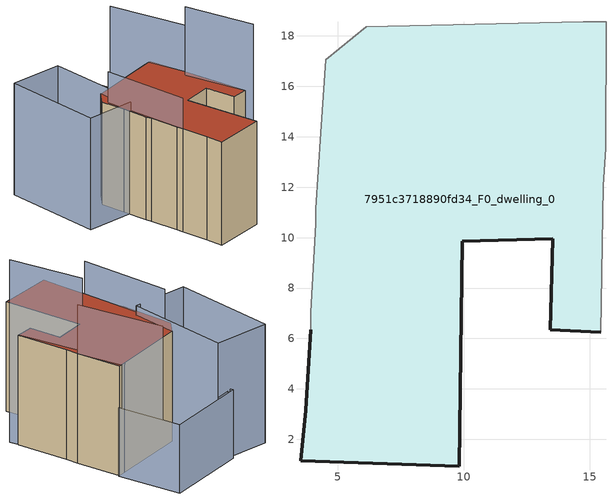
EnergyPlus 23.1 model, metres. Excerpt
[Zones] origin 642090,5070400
7951c3718890fd34_F0_dwelling_0
 floor ground (EU_floor_Construction): 15.64,18.55 15.64,13.55 15.54,12.05 15.44,6.24 13.44,6.34 13.54,9.95 9.94,9.85 9.83,0.94 3.53,1.14 3.73,3.14 3.93,6.35 3.93,7.05 4.13,10.55 4.13,11.15 4.33,14.15 4.53,17.05 6.14,18.35 14.74,18.55 z0
 wall outside (EU_wall_Construction): 3.93,6.35 3.73,3.14 3.53,1.14 9.83,0.94 9.94,9.85 13.54,9.95 13.44,6.34 15.44,6.24 z0:12
 wall adiabatic (EU_wall_Construction): 15.44,6.24 15.54,12.05 15.64,13.55 15.64,18.55 14.74,18.55 6.14,18.35 4.53,17.05 4.33,14.15 4.13,11.15 4.13,10.55 3.93,7.05 3.93,6.35 z0:12
 roof outside (EU_roof_Construction): 15.44,6.24 15.54,12.05 15.64,13.55 15.64,18.55 14.74,18.55 6.14,18.35 4.53,17.05 4.33,14.15 4.13,11.15 4.13,10.55 3.93,7.05 3.93,6.35 3.73,3.14 3.53,1.14 9.83,0.94 9.94,9.85 13.54,9.95 13.44,6.34 z12
shading: 15.44,5.24 14.89,13.57 z0:20; 4.76,16.47 3.93,6.35 z0:15.6; 15.64,13.55 15.03,23.26 z0:17.4; -1.18,14.62 1.29,26.12 / 1.29,26.12 7.52,24.79 / 7.52,24.79 5.05,13.28 / 5.05,13.28 -1.18,14.62 z0:13; 15.78,18.55 6.14,18.35 / 6.14,18.35 5.99,25.52 / 5.99,25.52 15.64,25.72 / 15.64,25.72 15.78,18.55 z0:7.5; 8.04,25.12 1.15,24.88 z0:7.3
[Building]
EU S2 Campaign: North Axis=0; Terrain=City; Solar Distribution=FullExterior
[Site:Location]
Lyon-Bron: Latitude=45.75; Longitude=5; Time Zone=1; Elevation=198
[SizingPeriod:WeatherFileDays]
AnnualSizingPeriod: Begin Month=1; Begin Day of Month=1; End Month=12; End Day of Month=31; Day of Week for Start Day=Monday; Use Weather File Daylight Saving Period=No; Use Weather File Rain and Snow Indicators=No
[MATERIAL]
EU_InternalMass_Material: Roughness=MediumRough; Thickness=0.1; Conductivity=1; Density=1800; Specific Heat=900; Thermal Absorptance=0.9; Solar Absorptance=0.7; Visible Absorptance=0.7
[MATERIAL:NOMASS] Roughness=MediumRough; Thermal Absorptance=0.9; Solar Absorptance=0.7; Visible Absorptance=0.7
Name | Thermal Resistance
EU_wall_NoMass | 0.503714
EU_roof_NoMass | 0.959371
EU_floor_NoMass | 0.347222
[CONSTRUCTION]
EU_wall_Construction: EU_wall_NoMass
EU_roof_Construction: EU_roof_NoMass
EU_floor_Construction: EU_floor_NoMass
EU_InternalMass_Construction: EU_InternalMass_Material
[ZONE]
7951c3718890fd34_F0_dwelling_0: Type=1; Multiplier=1; Ceiling Height=autocalculate; Volume=1871.11; Floor Area=autocalculate; Part of Total Floor Area=Yes
[INTERNALMASS]
7951c3718890fd34_F0_dwelling_0_EU_InternalMass: Construction=EU_InternalMass_Construction; Zone or ZoneList=7951c3718890fd34_F0_dwelling_0; Surface Area=155.926
[OTHEREQUIPMENT]
EU_Step8_InternalGain_7951c3718890fd34_F0_dwelling_0_f000: Fuel Type=Electricity; Zone or ZoneList or Space or SpaceList=7951c3718890fd34_F0_dwelling_0; Schedule=EU_Step8_GainSchedule_7951c3718890fd34_F0_dwelling_0_f000; Design Level Calculation Method=Watts/Area; Power per Zone Floor Area=1; Fraction Latent=0; Fraction Radiant=0; Fraction Lost=0; Carbon Dioxide Generation Rate=0; EndUse Subcategory=EU_Step8_InternalGains
[ZONEVENTILATION:DESIGNFLOWRATE]
EU_ConstantAir_7951c3718890fd34_F0_dwelling_0: Zone or ZoneList or Space or SpaceList=7951c3718890fd34_F0_dwelling_0; Schedule=EU_AlwaysOn; Design Flow Rate Calculation Method=AirChanges/Hour; Air Changes per Hour=0.64; Ventilation Type=Natural; Fan Pressure Rise=0; Fan Total Efficiency=1; Constant Term Coefficient=1; Temperature Term Coefficient=0; Velocity Term Coefficient=0; Velocity Squared Term Coefficient=0; Minimum Indoor Temperature=-100; Maximum Indoor Temperature=100; Delta Temperature=-100; Minimum Outdoor Temperature=-100; Maximum Outdoor Temperature=100; Maximum Wind Speed=40
[HVACTEMPLATE:THERMOSTAT]
EU_HeatOnly_7951c3718890fd34_F0_dwelling_0: Constant Heating Setpoint=20; Constant Cooling Setpoint=50
[HVACTEMPLATE:ZONE:IDEALLOADSAIRSYSTEM]
7951c3718890fd34_F0_dwelling_0: Template Thermostat=EU_HeatOnly_7951c3718890fd34_F0_dwelling_0; System Availability Schedule=EU_AlwaysOn; Maximum Heating Supply Air Temperature=50; Minimum Cooling Supply Air Temperature=13; Maximum Heating Supply Air Humidity Ratio=0.0156; Minimum Cooling Supply Air Humidity Ratio=0.0077; Heating Limit=NoLimit; Cooling Limit=NoLimit; Heating Availability Schedule=EU_AlwaysOn; Cooling Availability Schedule=EU_CoolingOff; Dehumidification Control Type=ConstantSensibleHeatRatio; Cooling Sensible Heat Ratio=0.7; Dehumidification Setpoint=60; Humidification Control Type=None; Humidification Setpoint=30; Outdoor Air Method=None; Outdoor Air Flow Rate per Person=0.00944; Outdoor Air Flow Rate per Zone Floor Area=0; Outdoor Air Flow Rate per Zone=0; Demand Controlled Ventilation Type=None; Outdoor Air Economizer Type=NoEconomizer; Heat Recovery Type=None; Sensible Heat Recovery Effectiveness=0.7; Latent Heat Recovery Effectiveness=0.65
[SIZING:ZONE]
7951c3718890fd34_F0_dwelling_0: Zone Cooling Design Supply Air Temperature Input Method=SupplyAirTemperature; Zone Cooling Design Supply Air Temperature=13; Zone Heating Design Supply Air Temperature Input Method=SupplyAirTemperature; Zone Heating Design Supply Air Temperature=50; Zone Cooling Design Supply Air Humidity Ratio=0.008; Zone Heating Design Supply Air Humidity Ratio=0.008; Cooling Design Air Flow Method=DesignDay; Cooling Design Air Flow Rate=0; Cooling Minimum Air Flow per Zone Floor Area=0.000762; Cooling Minimum Air Flow=0; Cooling Minimum Air Flow Fraction=0.2; Heating Design Air Flow Method=DesignDay; Heating Design Air Flow Rate=0; Heating Maximum Air Flow per Zone Floor Area=0.002032; Heating Maximum Air Flow=0.141576; Heating Maximum Air Flow Fraction=0.3; Account for Dedicated Outdoor Air System=No; Dedicated Outdoor Air System Control Strategy=NeutralSupplyAir; Dedicated Outdoor Air Low Setpoint Temperature for Design=autosize; Dedicated Outdoor Air High Setpoint Temperature for Design=autosize; Zone Load Sizing Method=Sensible Load Only No Latent Load; Zone Latent Cooling Design Supply Air Humidity Ratio Input Method=HumidityRatioDifference; Zone Cooling Design Supply Air Humidity Ratio Difference=0.005; Zone Latent Heating Design Supply Air Humidity Ratio Input Method=HumidityRatioDifference; Zone Humidification Design Supply Air Humidity Ratio Difference=0.005
[SCHEDULE:CONSTANT]
Name | Hourly Value
EU_AlwaysOn | 1
EU_CoolingOff | 0
[SCHEDULE:FILE]
EU_Step8_GainSchedule_7951c3718890fd34_F0_dwelling_0_f000: File=../../schedules/7951c3718890fd34/7951c3718890fd34_F0_dwelling_0_f000_gain.csv; Column Number=1; Rows to Skip at Top=0; Number of Hours of Data=8760; Column Separator=Comma; Interpolate to Timestep=No; Minutes per Item=60; Adjust Schedule for Daylight Savings=Yes
